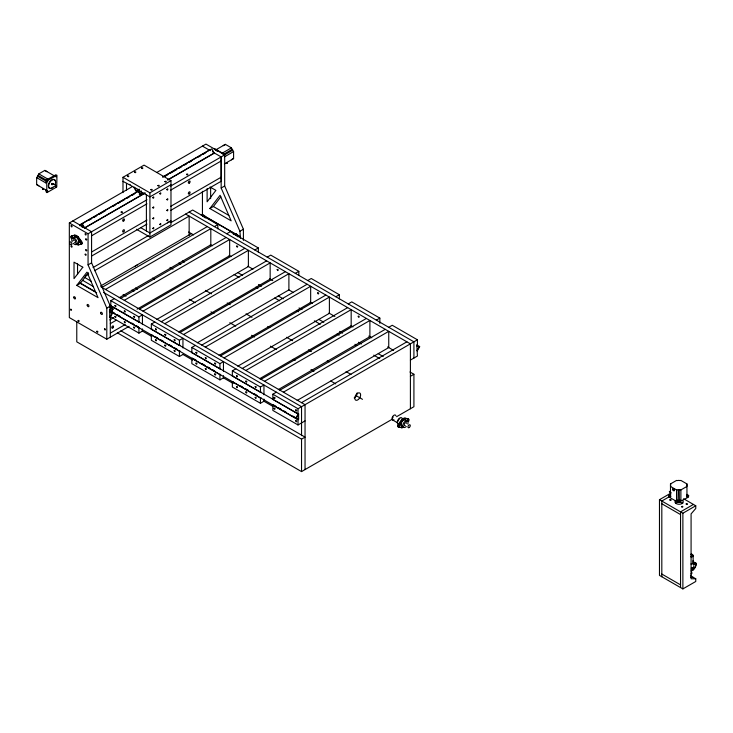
<?xml version="1.0" encoding="UTF-8"?>
<svg xmlns="http://www.w3.org/2000/svg" width="733" height="733" viewBox="0 0 733 733"><rect width="100%" height="100%" fill="white"/><g stroke="black" fill="none" stroke-linecap="round" stroke-linejoin="round"><path stroke-width="1.1" d="M202.436 215.053L202.436 191.322M240.488 238.262L239.902 231.271L221.164 188.014L221.164 156.926L213.285 152.372M215.291 150.155L225.352 144.346L231.417 147.846A1.704 0.99 60 0 0 232.251 149.294L232.755 150.155A1.704 0.99 60 0 0 233.589 151.594L233.589 158.603A1.704 0.99 60 0 0 232.755 159.079L232.251 159.373A1.704 0.99 60 0 0 231.976 159.345M80.96 242.971L80.016 241.972L80.593 243.182L80.438 241.734L81.336 242.247M54.938 176.186L44.878 170.377L38.812 173.877A1.704 0.99 -60 0 1 37.979 175.324L37.502 176.177A1.704 0.99 -60 0 1 36.65 177.633L36.65 184.634A1.704 0.99 -60 0 1 37.484 185.119L37.979 185.385A1.704 0.99 -60 0 1 38.812 185.88M51.53 184.395C53.582 181.427 51.356 186.448 52.116 184.056M55.726 175.553L55.241 176.387M214.137 148.918L214.659 148.625L224.014 154.022L224.536 154.92M695.232 567.012A5.168 2.978 0 0 1 691.384 569L691.384 569.495A5.168 2.978 0 0 0 695.232 567.507L696.286 563.952A1.851 1.072 0 0 0 694.499 562.605L693.904 563.155L694.499 563.091A1.851 1.072 0 0 1 695.425 563.237M695.232 567.507L696.286 563.952M46.142 180.813L46.555 180.291M46.967 190.919L46.555 191.441M55.662 185.907L55.241 186.42M295.711 418.195L298.194 413.898M417.26 345.161L416.839 345.875L418.909 347.066L416.839 350.649L417.26 350.887L419.743 346.59L416.765 344.876M110.509 307.649L111.242 306.385L113.129 307.521L112.387 308.776L109.318 306.962M111.114 310.141L109.721 312.313L111.792 313.513L109.721 317.096L110.133 317.334L112.616 313.037L110.133 311.598L110.564 311.855L111.453 310.334L110.28 309.628L109.382 311.149L110.564 311.855M112.039 308.556L112.781 307.292M408.208 420.907L407.85 421.393L408.629 421.154A1.851 1.072 -60 0 0 408.354 418.928L404.753 418.067A5.168 2.978 -60 0 0 401.107 420.412L398.285 424.251A1.851 1.072 -60 0 0 398.285 426.881L401.886 427.742A5.168 2.978 -60 0 0 403.736 427.119M693.794 563.567L695.223 563.677L693.867 563.888M693.794 564.053L695.223 564.163L693.794 564.273M408.354 421.548L408.629 421.154M398.706 427.119A1.851 1.072 -60 0 1 398.706 424.499L401.528 420.65A5.168 2.978 -60 0 1 405.175 418.314L408.354 418.928M76.763 285.375L86.989 272.126L98.048 297.662L76.763 285.375L80.282 283.35L88.455 272.749M209.867 208.529L220.092 195.28L231.152 220.816L209.867 208.529L213.385 206.504L220.88 196.783M668.844 496.397L668.844 497.001L678.529 502.508L688.589 497.001L688.589 496.397M678.236 489.919L678.062 500.749L678.895 501.024L679.372 500.749L679.216 489.928L678.236 489.919A1.704 0.99 0 0 0 676.55 489.928L670.484 486.428A1.704 0.99 0 0 0 670.484 485.466L670.503 484.907A1.704 0.99 0 0 0 670.484 483.927L676.55 480.427A1.704 0.99 0 0 0 678.217 480.427L679.216 480.427A1.704 0.99 0 0 0 680.884 480.427L686.949 483.927L686.949 496.882L688.782 495.526L686.949 494.381A1.704 0.99 0 0 0 686.949 495.343L688.067 495.737L686.931 495.911A1.704 0.99 0 0 0 686.949 496.882M679.372 501.812L678.062 501.812M686.748 496.598L687.884 496.424L687.884 496.974M130.162 184.615L129.429 184.386M407.145 419.881C408.473 423.72 408.318 417.306 407.2 421.063M138.821 190.388L139.701 191.927M678.217 500.382L678.236 500.373A1.704 0.99 0 0 0 676.55 500.382L676.55 489.928M167.5 222.859L170.981 220.816L149.917 232.984L140.773 227.706M140.131 193.759L139.307 194.245L142.312 192.568M122.988 192.623L122.988 177.294L144.062 165.127L170.981 180.675L170.981 224.875L149.917 237.043L136.448 229.264M129.1 326.332L106.798 339.214L69.333 317.581L69.333 222.96L132.206 186.668M156.935 172.383L205.946 144.089L224.683 154.901L224.683 185.99L243.411 229.246L243.411 240.351M139.316 189.169L136.439 190.827L134.368 187.245L133.956 187.483L136.439 191.789L139.352 190.149M139.068 190.635L79.723 224.903L79.723 225.572L82.682 223.858M162.818 176.928L209.308 150.082M79.741 225.113L139.096 190.846M162.836 177.129L211.81 148.854L214.293 153.16L167.802 179.997M88.62 220.431L91.588 218.718M93.567 217.582L96.536 215.868M99.505 214.155L105.442 210.728M113.349 206.156L115.328 205.011M118.297 203.298L120.276 202.161M122.255 201.016L124.234 199.871M127.203 198.157L129.182 197.021M132.151 195.308L134.13 194.163M164.797 176.461L167.765 174.747M169.735 173.602L176.662 169.607M178.641 168.462L181.61 166.748M184.579 165.035L186.558 163.89M189.526 162.176L191.505 161.04M198.423 157.036L200.402 155.9M203.371 154.187L205.35 153.041M80.154 225.828L82.224 224.628L83.773 227.322M140.965 194.987L144.071 193.228L142.88 193.915L142.165 192.651L140.241 193.714L140.965 194.987L142.147 194.3M145.052 192.944L84.707 227.78L84.707 228.458M167.802 179.805L214.293 152.959L214.293 153.637M84.295 228.22L145.052 193.136M71.477 238.656A1.851 1.072 60 0 1 71.477 236.026L74.72 235.201A5.168 2.978 60 0 1 78.367 237.071L81.537 241.359A1.851 1.072 60 0 1 81.812 243.897L81.464 243.97M71.477 236.026L74.72 235.201M122.988 177.294L149.917 192.834L170.981 180.675M231.417 147.846L222.365 153.069A1.704 0.99 60 0 0 222.484 153.463M74.299 235.44A5.168 2.978 60 0 1 77.945 237.309L78.367 237.071M170.981 184.725L149.917 196.893L138.94 190.562L138.94 189.884L122.988 181.344M224.362 153.848L232.251 149.294M224.857 154.709L232.755 150.155M69.333 222.96L88.061 233.772L146.976 199.761M170.716 186.054L224.683 154.901M224.536 156.825L233.589 151.594M75.554 243.823A5.168 2.978 60 0 0 78.294 244.813L81.39 244.135A1.851 1.072 60 0 0 81.116 241.597L81.537 241.359M91.579 235.797L146.976 203.82M170.716 190.113L221.164 160.985M78.294 244.813L81.812 243.897M224.362 163.926L233.589 158.603M91.579 252.024L146.976 220.037M170.716 206.33L221.164 177.203M91.579 256.074L146.976 224.096M170.716 210.389L221.164 181.262L221.164 156.926M106.798 339.214L106.798 308.117L88.061 264.86L91.579 262.835L91.579 231.747L72.851 220.935M221.164 188.014L224.683 185.99M93.082 267.527L148.222 235.696M170.871 222.621L192.66 210.032L217.829 224.564L217.829 228.751M85.761 275.81L88.711 274.105M94.621 270.697L189.151 216.116L189.151 235.467M100.549 286.044L191.56 233.506M101.933 287.418L207.292 226.598M105.451 289.453L210.811 228.623L210.811 244.84L119.232 297.708M214.32 226.598L217.829 224.564M139.517 321.787L138.931 322.126L110.83 305.899L110.83 300.667L114.348 298.643M226.726 233.754L230.244 231.729L258.337 247.956L258.337 252.143M120.78 298.304L226.14 237.474M106.798 308.117L110.307 306.092L91.579 262.835M239.902 231.271L243.411 229.246M124.298 300.328L229.658 239.499L229.658 255.725L137.098 309.161M109.767 319.927L113.716 317.636M110.307 323.665L116.245 320.239M139.517 309.115L244.877 248.285M143.027 311.149L248.386 250.32L248.386 266.537L156.816 319.405M110.307 333.13L125.151 324.563M110.83 300.667L138.931 316.894L142.44 314.86L142.44 324.6M254.827 249.98L258.337 247.956M110.83 311.653L138.931 327.88L139.517 327.541M180.016 345.17L179.438 345.509L151.337 329.291L151.337 324.05L154.846 322.025M267.233 257.146L270.743 255.111L298.844 271.338L298.844 275.526M110.83 316.894L138.931 333.112L142.44 331.087L142.44 328.925M161.287 321.686L266.647 260.856M151.337 329.291L151.923 328.952M164.797 323.72L270.156 262.89L270.156 279.108L178.586 331.976M182.948 354.47L179.438 356.495L151.337 340.277L151.337 335.045L151.923 334.706M180.016 332.507L285.375 271.677M183.534 334.532L288.894 273.702L288.894 289.92L197.314 342.797M151.337 324.05L179.438 340.277L182.948 338.252L182.948 347.983M295.326 273.363L298.844 271.338M151.337 335.045L179.438 351.263L180.016 350.924M220.523 368.552L219.937 368.891L191.844 352.674L191.844 347.442L195.354 345.408M307.741 280.528L311.25 278.503L339.342 294.721L339.342 298.908M201.795 345.078L307.154 284.248M191.844 352.674L192.431 352.335M205.304 347.103L310.664 286.273L310.664 302.491L219.094 355.368M223.455 375.69L223.455 377.852L219.937 379.877L191.844 363.66L191.844 358.428L192.431 358.089M220.523 355.89L325.883 295.06M224.032 357.915L329.392 297.085L329.392 313.312L237.822 366.179M191.844 347.442L219.937 363.66L223.455 361.635L223.455 371.365M335.833 296.746L339.342 294.721M191.844 358.428L219.937 374.645L220.523 374.306M261.03 391.944L260.444 392.283L232.352 376.056L232.352 370.825L235.861 368.8M348.239 303.911L351.758 301.886L379.85 318.104L379.85 323.345M242.302 368.461L347.662 307.631M232.352 376.056L232.929 375.717M245.812 370.486L351.171 309.656L351.171 325.883L259.592 378.75M263.953 399.073L263.953 401.235L260.444 403.269L232.352 387.042L232.352 381.811L232.929 381.472M261.03 379.273L366.39 318.443M264.54 381.297L369.899 320.477L369.899 336.694L278.329 389.562M232.352 370.825L260.444 387.042L263.953 385.017L263.953 394.748M376.341 320.138L379.85 318.104M232.352 381.811L260.444 398.037L261.03 397.698M305.047 420.907L298.019 424.966L272.85 410.434L272.85 405.202L298.019 419.734L298.606 419.395L298.606 413.632L298.019 413.971L272.85 399.439L272.85 394.207L276.368 392.182M279.878 390.158L385.237 329.328M388.747 327.303L392.256 325.269L417.425 339.8L417.425 345.032L416.839 345.371L417.425 356.027L410.407 360.077M283.387 392.182L388.747 331.353L388.747 347.579L297.177 400.447M272.85 399.439L273.436 399.1M272.85 405.202L273.436 404.863L276.341 406.54M301.538 402.655L406.888 341.825M272.85 394.207L298.019 408.739L417.425 339.8M117.362 332.828L301.538 439.159L305.047 437.125L120.881 330.803M410.407 376.304L413.916 374.27L413.916 406.714L396.617 416.701M76.773 321.695L76.773 341.835L301.538 471.594L392.677 418.974M690.459 575.717L695.764 578.777L695.764 581.48L682.881 588.911L659.471 575.396L659.471 499.695L671.355 492.833M679.216 489.928L679.198 489.919A1.704 0.99 0 0 1 680.884 489.928L686.949 486.428A1.704 0.99 0 0 1 686.949 485.466L686.949 484.889A1.704 0.99 0 0 1 686.949 483.927M669.733 496.47L661.817 501.051L661.817 576.752M680.884 489.928L680.884 500.382L678.905 501.445L676.55 500.382M693.418 504.432L680.545 511.863L680.545 587.564M659.471 499.695L682.881 513.219L695.764 505.779L695.764 508.482L691.082 513.888L691.082 578.777L695.764 578.777M139.765 191.872L138.409 192.669L140.562 191.46M141.414 190.983L139.536 192.046M37.484 176.186L45.382 180.749M399.073 424.535C398.111 425.534 399.567 427.137 399.494 424.783M226.928 162.854L226.928 163.532L227.523 162.946M72.915 238.106L72.036 237.18M55.8 185.266L55.002 185.971L55.213 186.768L55.992 185.376L53.225 183.772L53.225 184.505L53.243 183.791M46.225 192.055L45.703 189.856A1.704 0.99 -60 0 1 45.977 189.838M693.904 563.155L694.499 562.605M690.614 577.421L693.418 577.421M398.285 426.881L401.886 427.742M201.502 215.255L202.244 215.658M202.684 216.226L203.426 216.629M112.488 308.85L113.322 309.317L109.758 307.2M111.563 310.416L112.396 310.893L109.446 309.124M215.612 150.238L217.481 151.319M202.436 146.114L210.325 150.668M210.05 187.007L215.914 190.388L207.118 201.786L207.118 188.61M213.385 206.504L228.861 215.438M203.591 215.52L240.488 236.823M204.406 216.189L239.902 236.686M189.151 212.066L413.916 341.825L413.916 358.052M683.559 498.733L695.764 505.779M185.641 214.091L410.407 343.859L410.407 408.739M670.484 496.882L668.652 495.737L670.484 494.381A1.704 0.99 0 0 1 670.484 495.343L669.366 495.737L670.503 495.911A1.704 0.99 0 0 1 670.484 496.882L670.484 483.927M661.817 503.754L680.545 514.566M188.601 232.022L193.558 234.881M210.353 244.575L212.378 245.747M229.127 255.423L231.188 256.605M247.91 266.262L252.967 269.185M269.652 278.815L272.777 280.62M288.435 289.654L293.566 292.623M310.178 302.216L312.377 303.48M328.952 313.055L334.889 316.482M350.997 325.782L352.976 326.918M368.818 336.071L371.787 337.785M387.629 346.929L393.575 350.365M237.666 272.52L242.623 275.379M258.465 284.523L261.434 286.236M278.265 295.958L283.213 298.817M299.055 307.961L302.033 309.674M318.864 319.396L323.812 322.254M339.654 331.398L342.623 333.112M358.464 342.256L361.442 343.979M378.274 353.691L383.222 356.55M409.958 371.988L413.916 374.27M234.157 274.545L239.105 277.404M255.936 287.116L257.924 288.261M274.756 297.983L279.704 300.842M296.535 310.563L298.514 311.699M314.356 320.852L320.303 324.279M337.134 334.001L339.113 335.137M354.955 344.29L356.934 345.426M373.766 355.148L379.712 358.574M56.029 174.692L46.225 180.052L45.703 182.856L36.65 177.633M38.812 173.877L47.865 179.109A1.704 0.99 -60 0 1 47.563 179.887M37.979 175.343L45.877 179.878M182.361 261.003L184.331 262.139M178.852 263.028L180.813 264.164M36.65 184.634L45.877 189.957M170.019 267.389L172.961 269.093M205.442 290.405L211.379 293.841M227.221 302.986L230.199 304.699M246.041 313.843L251.978 317.279M267.82 326.423L269.799 327.569M286.63 337.281L292.577 340.717M308.419 349.861L311.388 351.574M327.23 360.718L329.209 361.864M346.04 371.585L350.997 374.444M81.381 226.534L83.04 227.496M152.565 278.128L154.544 279.273M189.196 299.284L195.134 302.711M210.985 311.855L213.954 313.568M229.796 322.722L235.733 326.148M251.575 335.293L254.543 337.015M270.395 346.159L276.332 349.586M293.163 359.307L295.142 360.453M310.984 369.597L313.953 371.31M330.794 381.032L335.741 383.89M355.542 395.316L362.478 399.32M661.817 574.049L680.545 584.861M392.586 419.945L397.451 422.758M135.458 288.087L137.428 289.214M131.949 290.112L133.91 291.248M123.107 294.474L126.058 296.169M84.24 277.202L91.176 281.206M101.072 286.924L305.047 404.689L305.047 469.569M82.572 280.299L93.604 286.667M103.5 292.385L301.538 406.714L301.538 435.668M80.034 282.883L95.519 291.826M80.282 283.35L96.719 292.843M109.483 304.946L298.606 414.136L296.535 417.718L298.606 418.919L298.194 419.633L110.06 311.012M111.242 306.385L110.06 305.707L113.129 307.521M112.387 311.882L114.33 313M117.234 314.677L120.139 316.354M131.766 323.061L133.699 324.188M136.613 325.864L138.546 326.982M155.799 336.942L157.732 338.06M160.646 339.736L163.551 341.413M169.36 344.776L172.273 346.452M174.207 347.57L177.111 349.247M193.393 358.648L196.307 360.324M202.116 363.678L205.02 365.364M207.934 367.041L209.867 368.158M212.772 369.835L214.714 370.953M240.681 385.952L242.623 387.07M245.528 388.747L248.432 390.423M254.25 393.777L257.155 395.454M278.274 407.658L281.179 409.335M284.083 411.011L286.026 412.129M292.797 416.042L294.739 417.159M142.12 330.895L151.025 336.044M182.719 354.332L192.614 360.05M223.308 377.77L233.213 383.487M263.907 401.208L272.823 406.357M679.198 500.373L679.216 500.382A1.704 0.99 0 0 1 680.884 500.382M223.089 154.553L223.547 155.112M670.686 496.598L669.55 496.424L669.55 496.974M77.945 237.309L81.116 241.597M223.922 154.471L224.161 155.094M212.332 150.705L213.367 152.501M138.51 189.636L138.922 190.351M82.224 223.675L84.707 227.981M140.608 193.521L141.332 194.795M691.054 553.983A2.804 1.622 0 0 1 693.134 555.55L693.134 562.303M682.881 513.219L682.881 588.911M301.538 439.159L301.538 471.594M298.019 408.739L298.019 413.971M298.019 419.734L298.019 424.966M260.444 387.042L260.444 392.283M260.444 398.037L260.444 403.269M219.937 363.66L219.937 368.891M219.937 374.645L219.937 379.877M210.628 187.685L210.628 198.661M179.438 340.277L179.438 345.509M179.438 351.263L179.438 356.495M149.917 192.834L149.917 237.043M146.398 194.868L146.398 230.959M138.931 316.894L138.931 322.126M138.931 327.88L138.931 333.112M126.497 183.378L126.497 190.14M110.307 306.092L110.307 311.498L109.721 311.837L109.721 317.6L110.307 317.261L110.307 337.18M88.061 233.772L88.061 264.86M77.533 263.431L77.533 274.408M52.116 183.387L52.116 184.734M675.524 503.388A4.141 2.391 0 0 1 682.698 503.388M682.038 500.19A4.141 2.391 0 0 1 682.038 503.571A4.141 2.391 0 0 1 676.183 503.571A4.141 2.391 0 0 1 676.183 500.19M72.191 241.67A3.729 2.153 60 0 1 73.74 237.913A3.729 2.153 60 0 1 77.002 243.063A3.729 2.153 60 0 1 73.218 243.301M73.218 240.681A1.658 0.953 60 0 1 74.271 239.828A1.658 0.953 60 0 1 75.545 241.789A1.658 0.953 60 0 1 74.482 242.641M73.712 238.051A3.729 2.153 60 0 1 78.028 238.83A3.729 2.153 60 0 1 77.157 243.503M73.831 237.941A3.61 2.08 60 0 1 77.854 238.683A3.61 2.08 60 0 1 77.57 243.411M78.715 244.565A5.168 2.978 60 0 1 77.863 244.547M71.413 237.574A1.851 1.072 60 0 1 71.898 235.788M76.058 236.658A3.61 2.08 60 0 1 76.718 236.933M78.523 238.839A3.61 2.08 60 0 1 78.926 242.632M52.73 187.281A4.966 2.868 -60 0 1 48.433 186.897A4.966 2.868 -60 0 1 50.916 180.501A4.966 2.868 -60 0 1 55.213 180.886M54.489 176.112A1.704 0.99 -60 0 1 53.93 175.608M45.977 182.563A1.704 0.99 -60 0 1 45.703 182.856M53.875 186.558A4.966 2.868 -60 0 1 48.662 186.759A4.966 2.868 -60 0 1 52.73 179.713A4.966 2.868 -60 0 1 55.158 184.331M44.878 170.377A1.704 0.99 -60 0 0 45.712 170.862L46.216 171.146A1.704 0.99 -60 0 0 47.049 171.632M216.308 149.569A1.704 0.99 60 0 1 216.189 149.825M231.417 159.849A1.704 0.99 60 0 1 231.729 159.418M224.802 144.85A1.704 0.99 60 0 1 224.518 144.832L224.041 145.125A1.704 0.99 60 0 1 223.189 145.592M225.352 144.346A1.704 0.99 60 0 1 225.049 144.777M201.108 215.035A2.868 2.336 -61.1 0 1 204.315 217.527M203.307 215.209A2.868 2.336 -61.1 0 1 205.231 218.04M233.305 234.377A2.868 2.336 -61.1 0 1 236.044 233.864A2.868 2.336 -61.1 0 1 237.089 236.457M235.44 234.212A2.868 2.336 -61.1 0 1 238.014 236.961M357.136 392.861A4.141 2.391 -60 0 1 354.204 397.927M403.022 426.304A3.729 2.153 -60 0 1 400.905 424.215A3.729 2.153 -60 0 1 403.581 419.954A3.729 2.153 -60 0 1 406.164 421.301M406.302 426.514A3.729 2.153 -60 0 1 402.82 425.864A3.729 2.153 -60 0 1 405.954 420.852A3.729 2.153 -60 0 1 407.814 424.105M405.248 425.58A1.658 0.953 -60 0 1 404.286 424.691A1.658 0.953 -60 0 1 405.45 422.785A1.658 0.953 -60 0 1 406.613 423.344M393.988 419.807A2.804 1.622 -60 0 1 392.008 418.855A2.804 1.622 -60 0 1 393.639 415.455A2.804 1.622 -60 0 1 395.902 415.813M397.918 421.402A2.804 1.622 -60 0 1 398.431 420.082M398.844 419.478A2.804 1.622 -60 0 1 399.833 418.598M392.97 417.425A1.658 0.953 -60 0 1 393.154 417.04M402.875 426.258A3.61 2.08 -60 0 1 401.73 421.988A3.61 2.08 -60 0 1 406 420.843M407.933 418.69A1.851 1.072 -60 0 1 408.593 419.615M403.315 426.872A5.168 2.978 -60 0 1 401.464 427.495M400.649 423.445A3.61 2.08 -60 0 1 400.896 422.584M401.308 421.741A3.61 2.08 -60 0 1 402.454 420.321M398.56 424.178A3.61 2.08 -60 0 1 398.276 419.45A3.61 2.08 -60 0 1 402.298 418.708M693.675 567.837A3.729 2.153 0 0 1 691.045 570.897M692.777 568.194A3.729 2.153 0 0 1 691.961 568.506M696.103 563.631A1.851 1.072 0 0 1 696.286 564.447M692.877 568.048A3.61 2.08 0 0 1 692.135 568.377M693.812 565.546A3.61 2.08 0 0 1 691.265 568.093M692.877 560.827A3.61 2.08 0 0 1 691.265 564.309M693.033 561.881A2.804 1.622 0 0 1 691.054 563.86M693.134 555.55A2.804 1.622 0 0 1 691.054 557.117M690.761 554.624A1.658 0.953 0 0 1 691.979 555.55A1.658 0.953 0 0 1 690.761 556.475M691.695 572.473A1.658 0.953 0 0 1 690.88 573.921M135.009 266.757A4.141 2.391 -60 0 1 135.715 266.006M136.475 265.456A4.141 2.391 -60 0 1 137.227 265.135M77.698 236.695A4.141 2.391 60 0 1 78.404 237.437M79.017 238.326A4.141 2.391 60 0 1 79.769 240.277M152.858 197.718C153.802 199.743 154.379 194.978 152.858 197.718M152.858 207.705C153.802 209.73 154.379 204.965 152.858 207.705M152.858 218.471C153.802 220.496 154.379 215.722 152.858 218.471M152.858 228.403C153.802 230.428 154.379 225.663 152.858 228.403M159.886 193.668C160.82 195.693 161.397 190.919 159.886 193.668M159.886 224.353C160.82 226.378 161.397 221.604 159.886 224.353M166.904 189.609C167.848 191.634 168.425 186.869 166.904 189.609M166.904 199.55C167.848 201.566 168.425 196.801 166.904 199.55M166.904 210.362C167.848 212.387 168.425 207.613 166.904 210.362M166.904 220.294C167.848 222.319 168.425 217.554 166.904 220.294M71.11 225.837C71.559 228.723 73.117 225.205 71.11 225.837M71.632 237.281C72.026 239.819 73.392 236.722 71.632 237.281M71.11 246.114C71.559 249 73.117 245.482 71.11 246.114M70.524 309.308C70.973 312.194 72.53 308.675 70.524 309.308M85.156 233.946C85.614 236.832 87.163 233.314 85.156 233.946M85.743 239.013C86.192 241.899 87.749 238.381 85.743 239.013M85.156 254.223C85.614 257.109 87.163 253.591 85.156 254.223M85.743 249.834C86.192 252.72 87.749 249.193 85.743 249.834M78.138 320.458C78.587 323.345 80.135 319.826 78.138 320.458M96.866 331.279C97.315 334.156 98.873 330.638 96.866 331.279M104.471 328.906C104.929 331.792 106.477 328.274 104.471 328.906M114.953 305.579C115.402 308.465 116.95 304.937 114.953 305.579M114.953 316.39C115.402 319.276 116.95 315.758 114.953 316.39M124.317 310.984C124.766 313.871 126.323 310.343 124.317 310.984M124.317 321.796C124.766 324.682 126.323 321.164 124.317 321.796M133.681 316.39C134.13 319.276 135.687 315.758 133.681 316.39M133.681 327.202C134.13 330.088 135.687 326.57 133.681 327.202M155.46 328.961C155.909 331.847 157.458 328.329 155.46 328.961M155.46 339.773C155.909 342.659 157.458 339.141 155.46 339.773M164.824 334.367C165.255 337.244 166.849 333.753 164.824 334.367M164.824 345.179C165.273 348.065 166.822 344.547 164.824 345.179M174.188 339.773C174.637 342.659 176.186 339.141 174.188 339.773M174.188 350.585C174.637 353.471 176.186 349.953 174.188 350.585M195.958 352.344C196.417 355.23 197.965 351.712 195.958 352.344M195.958 363.156C196.417 366.042 197.965 362.523 195.958 363.156M205.322 357.75C205.781 360.636 207.329 357.118 205.322 357.75M205.322 368.571C205.781 371.448 207.329 367.929 205.322 368.571M214.687 363.156C215.145 366.042 216.693 362.523 214.687 363.156M214.687 373.977C215.145 376.863 216.693 373.335 214.687 373.977M236.722 246.114C237.153 248.899 238.656 245.5 236.722 246.114M236.466 375.727C236.915 378.613 238.472 375.094 236.466 375.727M236.466 386.548C236.915 389.434 238.472 385.906 236.466 386.548M245.83 381.142C246.279 384.019 247.836 380.5 245.83 381.142M245.83 391.953C246.279 394.84 247.836 391.312 245.83 391.953M255.194 386.548C255.652 389.434 257.201 385.906 255.194 386.548M255.194 397.359C255.625 400.236 257.228 396.745 255.194 397.359M277.202 269.487C277.66 272.364 279.209 268.846 277.202 269.487M274.041 397.423C274.499 400.31 276.048 396.791 274.041 397.423M274.041 408.244C274.499 411.121 276.048 407.603 274.041 408.244M295.701 409.93C296.15 412.816 297.708 409.298 295.701 409.93M295.701 420.742C296.15 423.628 297.708 420.11 295.701 420.742M317.71 292.87C318.159 295.756 319.707 292.238 317.71 292.87M358.217 316.253C358.666 319.139 360.215 315.621 358.217 316.253M46.692 181.152L46.885 192.66L56.762 186.961L56.954 175.224L46.692 181.152M47.059 181.344C47.279 183.378 48.635 179.429 47.059 181.344M47.059 191.377C47.279 193.42 48.635 189.471 47.059 191.377M55.754 176.323C55.974 178.366 57.33 174.417 55.754 176.323M55.754 186.365C55.974 188.399 57.33 184.45 55.754 186.365M127.46 176.158C128.669 178.092 129.768 174.738 127.46 176.158M121.128 212.075C122.338 214.009 123.437 210.655 121.128 212.075M134.478 172.099C135.687 174.033 136.796 170.679 134.478 172.099M141.506 168.049C142.715 169.983 143.815 166.62 141.506 168.049M150.87 189.673C152.079 191.606 153.179 188.253 150.87 189.673M157.897 185.614C159.107 187.556 160.206 184.194 157.897 185.614M164.916 181.564C166.125 183.497 167.234 180.144 164.916 181.564M186.512 174.326C187.712 176.259 188.821 172.906 186.512 174.326M669.815 499.897C671.025 501.839 672.124 498.477 669.815 499.897M681.516 506.659C682.725 508.592 683.834 505.239 681.516 506.659M686.161 503.974C687.371 505.917 688.479 502.554 686.161 503.974M669.385 491.385L670.136 492.319L669.385 491.385M672.848 489.387L673.6 490.322L672.848 489.387M82.811 267.233L74.015 278.632L74.015 262.157L82.811 267.233M42.716 188.977C42.432 190.461 44.924 188.546 42.716 188.977M673.957 490.798L673.086 490.295A1.228 0.706 60 0 1 672.857 488.654A1.228 0.706 60 0 1 674.186 489.424A1.228 0.706 60 0 1 673.957 490.798M235.018 234.587L234.276 234.175L236.209 235.559L235.018 234.587M69.571 242.935A1.658 0.953 60 0 0 71.477 244.813A1.658 0.953 60 0 0 71.101 242.293A1.658 0.953 60 0 0 69.571 242.935M123.767 220.899A1.246 0.715 -60 0 0 124.161 218.975A1.246 0.715 -60 0 0 122.686 220.285A1.246 0.715 -60 0 0 123.767 220.899M123.767 231.72A1.246 0.715 -60 0 0 124.161 229.796A1.246 0.715 -60 0 0 122.686 231.097A1.246 0.715 -60 0 0 123.767 231.72M189.435 182.984A1.246 0.715 -60 0 0 189.829 181.06A1.246 0.715 -60 0 0 188.363 182.361A1.246 0.715 -60 0 0 189.435 182.984M189.435 193.796A1.246 0.715 -60 0 0 189.829 191.872A1.246 0.715 -60 0 0 188.363 193.182A1.246 0.715 -60 0 0 189.435 193.796M358.474 399.412A4.141 2.391 -60 0 0 359.793 392.998A4.141 2.391 -60 0 0 354.9 397.332A4.141 2.391 -60 0 0 358.474 399.412M409.326 427.449A1.658 0.953 -60 0 0 409.994 424.856A1.658 0.953 -60 0 0 408.006 426.441A1.658 0.953 -60 0 0 409.326 427.449M112.873 327.889A1.246 0.715 -60 0 0 113.267 325.974A1.246 0.715 -60 0 0 111.801 327.275A1.246 0.715 -60 0 0 112.873 327.889M73.721 297.314A1.246 0.715 60 0 0 75.041 298.954A1.246 0.715 60 0 0 75.041 297.195A1.246 0.715 60 0 0 73.721 297.314M100.65 312.863A1.246 0.715 60 0 0 101.969 314.494A1.246 0.715 60 0 0 101.969 312.744A1.246 0.715 60 0 0 100.65 312.863M87.19 305.084A1.246 0.715 60 0 0 88.501 306.724A1.246 0.715 60 0 0 88.501 304.965A1.246 0.715 60 0 0 87.19 305.084"/></g></svg>
